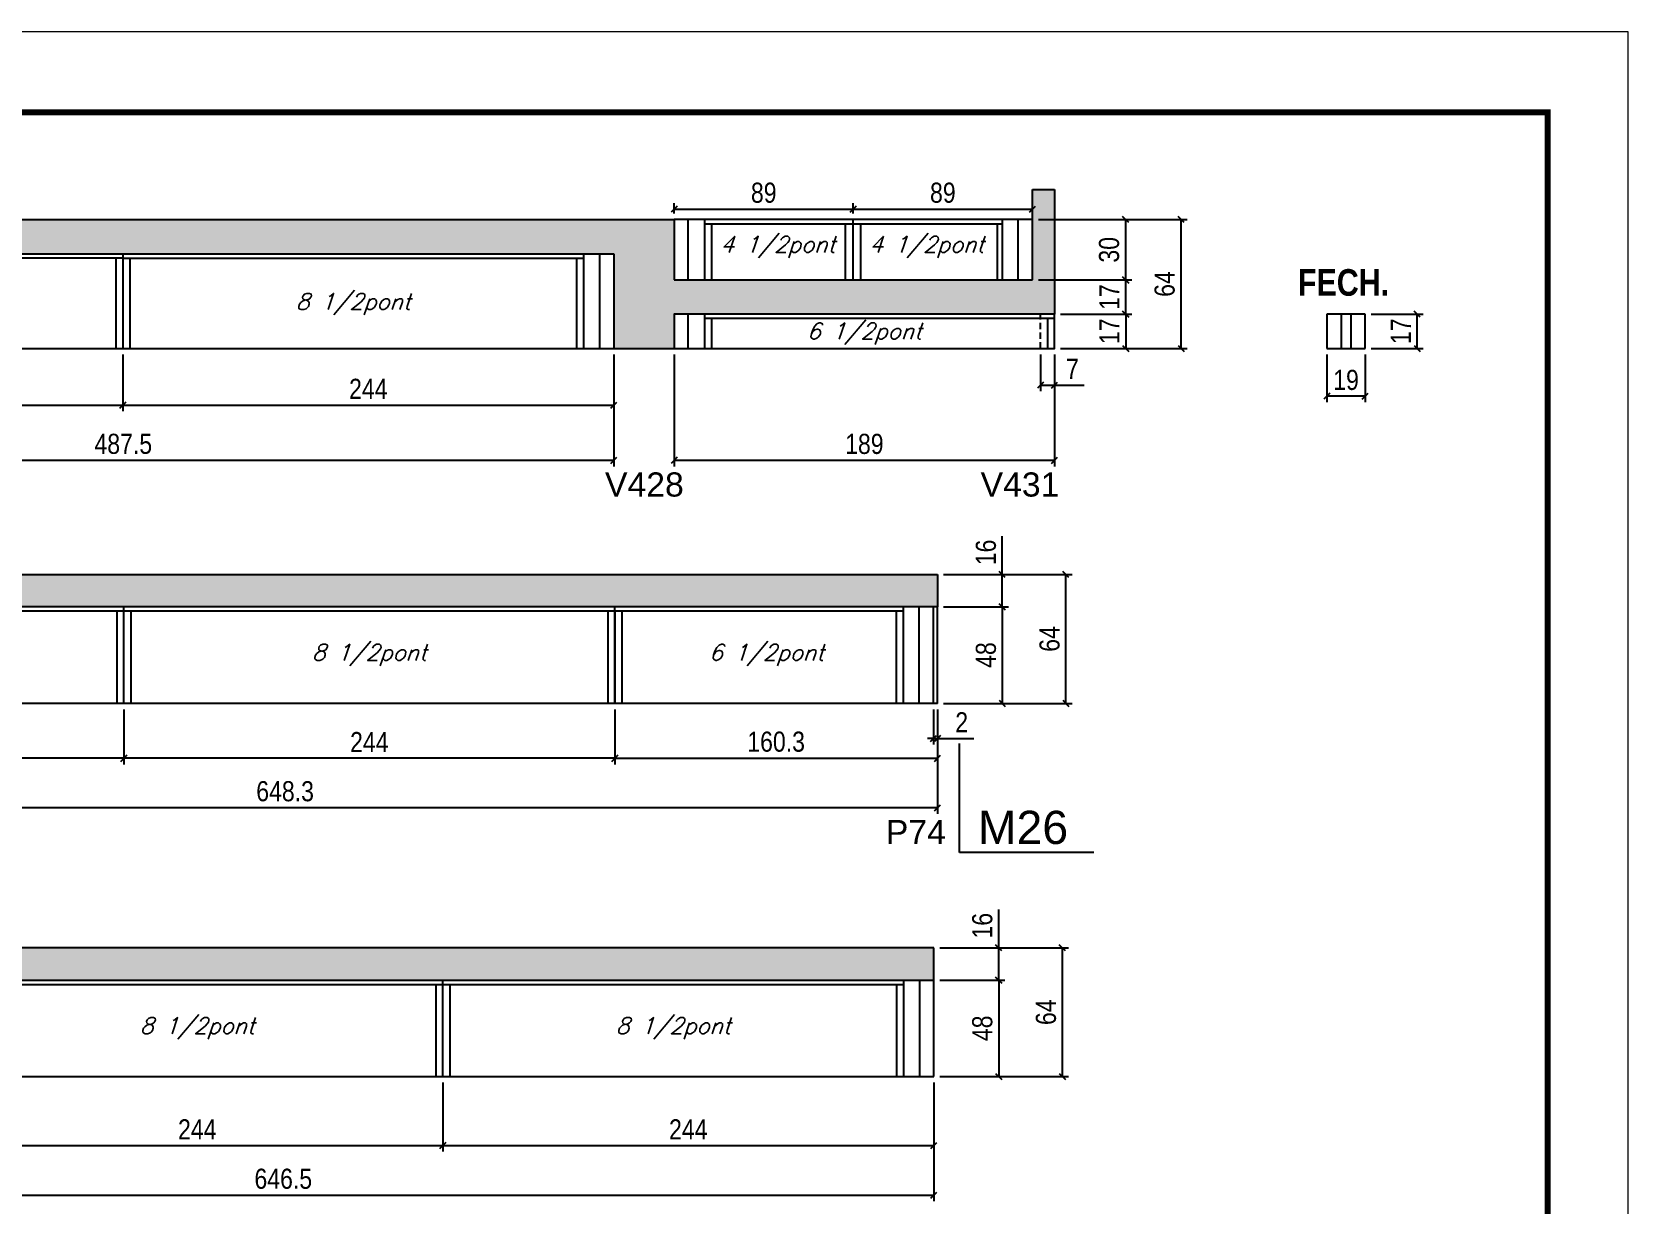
# Model space of a CAD drawing. Extents: x 3309 to 9590, y -2522 to 15424.
# Drawn here: x 7185 to 7978, y 9431 to 10014 of the extents above; entities that cross this region are included whole.
import ezdxf

# ---------------------------------------------------------------- set-up
doc = ezdxf.new("R2010")
doc.units = 0
doc.linetypes.add('DASHED', pattern=[0.75, 0.5, -0.25])
doc.linetypes.add('HIDDEN2', pattern=[4.7625, 3.175, -1.5875])
for name, color, linetype in [('5', 5, 'Continuous'), ('COTA', 241, 'Continuous'), ('NOMENCLATURA', 7, 'Continuous'), ('Painéis', 200, 'Continuous'), ('SARR_2.2x7', 40, 'Continuous'), ('SARR_3.5x7', 81, 'Continuous'), ('texto', 7, 'Continuous')]:
    doc.layers.add(name, color=color, linetype=linetype)
doc.layers.add('Folhas', color=255, linetype='Continuous', lineweight=9)
doc.layers.add('SARRAFO DE PRESSAO', color=251, linetype='DASHED', lineweight=9)
doc.styles.add('COTA TECNICA', font='techl___.ttf', dxfattribs={"height": 10})
doc.styles.add('Romans', font='romans.shx')
doc.styles.get("Standard").update_dxf_attribs({"font": 'arial.ttf'})
doc.styles.add('TECNICA', font='techb___.ttf', dxfattribs={"height": 10})
doc.dimstyles.new('PAINEL', dxfattribs={"dimtxt": 10, "dimasz": 3, "dimexe": 3, "dimexo": 3, "dimgap": 3, "dimtad": 1, "dimdec": 1, "dimzin": 12, "dimdsep": 46, "dimtxsty": 'COTA TECNICA', "dimblk1": 'OBLIQUE', "dimblk2": 'OBLIQUE', "dimsah": 1, "dimcen": 0.9, "dimclrd": 4, "dimclre": 4, "dimclrt": 240, "dimadec": 1, "dimazin": 3, "dimtfac": 1, "dimtdec": 1, "dimtmove": 0, "dimatfit": 3, "dimfxl": 1, "dimtolj": 1, "dimtzin": 12, "dimarcsym": 0})
pattern_1 = [(50, (0, 13.3344), (5.46554, -0.4781726), [0.5715, -6.2865]), (355, (0, 13.3344), (-1.0573026, 5.7317054), [0.4572, -5.0292175]), (100.451445, (0.4555, 13.2945), (4.4082374, 5.2535326), [0.4857003, -5.3427073]), (46.1842, (0, 14.8584), (8.1323712, -1.26127), [0.85725, -9.42975]), (96.63556, (0.678, 14.753), (7.122124, 7.4227837), [0.7285507, -8.014068]), (351.18415, (0, 14.858), (7.122124, 7.422784), [0.685799, -7.543792]), (21, (0.762, 14.4774), (4.5484317, -3.067956), [0.5715, -6.2865]), (326, (0.762, 14.4774), (1.8540609, 5.525639), [0.4572, -5.0292]), (71.451445, (1.141, 14.2217), (6.4024926, 2.457683), [0.4857003, -5.3426981]), (37.5, (0, 13.3344), (0.0926581, 2.53665117), [0, -4.96824, 0, -5.1054, 0, -5.04825]), (7.5, (0, 13.3344), (2.0045899, 3.00541724), [0, -2.91084, 0, -4.85394, 0, -1.92405]), (327.5, (-1.6993, 13.3344), (4.06771786, -0.17186232), [0, -1.905, 0, -5.9436, 0, -7.8867]), (317.5, (-2.4613, 13.3344), (4.4438754, 0.7627947), [0, -2.4765, 0, -3.94716, 0, -5.6007])]

# ---------------------------------------------------------------- blocks, each defined once
blk = doc.blocks.new('9999999999')
at = {"layer": 'Folhas'}
blk.add_lwpolyline([(98138.98, 34190.21), (99623.98, 34190.21), (99623.98, 35240.21), (98138.98, 35240.21)], close=True, dxfattribs=at)
at = {"layer": 'Folhas', "color": 30, "const_width": 3}
blk.add_lwpolyline([(98213.98, 34230.21), (99583.98, 34230.21), (99583.98, 35200.21), (98213.98, 35200.21)], close=True, dxfattribs=at)
blk = doc.blocks.new('_Oblique')
at = {"color": 0, "linetype": 'ByBlock', "lineweight": -2}
blk.add_line((-0.5, -0.5), (0.5, 0.5), dxfattribs=at)
blk = doc.blocks.new('*D1268')
at = {"layer": 'COTA', "color": 4, "lineweight": -2, "transparency": 16777216}
for p, q in [((6986.37, 9853.27), (6986.37, 9825.11)), ((7229.87, 9853.27), (7229.87, 9825.11)), ((6986.37, 9828.11), (7229.87, 9828.11))]:
    blk.add_line(p, q, dxfattribs=at)
at = {"layer": 'Defpoints', "color": 0, "transparency": 16777216}
for p in [(6986.37, 9856.27, 0), (7229.87, 9856.27, 0), (7229.87, 9828.11)]:
    blk.add_point(p, dxfattribs=at)
at = {"layer": 'COTA', "color": 4, "lineweight": -2, "transparency": 16777216, "xscale": 3, "yscale": 3, "zscale": 3, "rotation": 180}
blk.add_blockref('_Oblique', (6986.37, 9828.11), dxfattribs=at)
at = {"layer": 'COTA', "color": 4, "lineweight": -2, "transparency": 16777216, "xscale": 3, "yscale": 3, "zscale": 3}
blk.add_blockref('_Oblique', (7229.87, 9828.11), dxfattribs=at)
at = {"layer": 'COTA', "color": 240, "transparency": 16777216, "insert": (7108.12, 9836.33), "char_height": 10, "attachment_point": 5, "style": 'COTA TECNICA'}
blk.add_mtext('\\A1;243.5', dxfattribs=at)
blk = doc.blocks.new('*D1269')
at = {"layer": 'COTA', "color": 4, "lineweight": -2, "transparency": 16777216}
for p, q in [((7229.87, 9853.27), (7229.87, 9825.11)), ((7473.87, 9853.27), (7473.87, 9825.11)), ((7229.87, 9828.11), (7473.87, 9828.11))]:
    blk.add_line(p, q, dxfattribs=at)
at = {"layer": 'Defpoints', "color": 0, "transparency": 16777216}
for p in [(7229.87, 9856.27, 0), (7473.87, 9856.27, 0), (7473.87, 9828.11)]:
    blk.add_point(p, dxfattribs=at)
at = {"layer": 'COTA', "color": 4, "lineweight": -2, "transparency": 16777216, "xscale": 3, "yscale": 3, "zscale": 3, "rotation": 180}
blk.add_blockref('_Oblique', (7229.87, 9828.11), dxfattribs=at)
at = {"layer": 'COTA', "color": 4, "lineweight": -2, "transparency": 16777216, "xscale": 3, "yscale": 3, "zscale": 3}
blk.add_blockref('_Oblique', (7473.87, 9828.11), dxfattribs=at)
at = {"layer": 'COTA', "color": 240, "transparency": 16777216, "insert": (7351.87, 9836.18), "char_height": 10, "attachment_point": 5, "style": 'COTA TECNICA'}
blk.add_mtext('\\A1;244', dxfattribs=at)
blk = doc.blocks.new('*D1265')
at = {"layer": 'COTA', "color": 4, "lineweight": -2, "transparency": 16777216}
for p, q in [((6986.37, 9853.27), (6986.37, 9797.64)), ((7473.87, 9853.27), (7473.87, 9797.64)), ((6986.37, 9800.64), (7473.87, 9800.64))]:
    blk.add_line(p, q, dxfattribs=at)
at = {"layer": 'Defpoints', "color": 0, "transparency": 16777216}
for p in [(6986.37, 9856.27), (7473.87, 9856.27, 0), (7473.87, 9800.64)]:
    blk.add_point(p, dxfattribs=at)
at = {"layer": 'COTA', "color": 4, "lineweight": -2, "transparency": 16777216, "xscale": 3, "yscale": 3, "zscale": 3, "rotation": 180}
blk.add_blockref('_Oblique', (6986.37, 9800.64), dxfattribs=at)
at = {"layer": 'COTA', "color": 4, "lineweight": -2, "transparency": 16777216, "xscale": 3, "yscale": 3, "zscale": 3}
blk.add_blockref('_Oblique', (7473.87, 9800.64), dxfattribs=at)
at = {"layer": 'COTA', "color": 240, "transparency": 16777216, "insert": (7230.12, 9808.77), "char_height": 10, "attachment_point": 5, "style": 'COTA TECNICA'}
blk.add_mtext('\\A1;487.5', dxfattribs=at)
blk = doc.blocks.new('*D1270')
at = {"layer": 'COTA', "color": 4, "lineweight": -2, "transparency": 16777216}
for p, q in [((7503.87, 9853.27), (7503.87, 9797.64)), ((7692.87, 9853.27), (7692.87, 9797.64)), ((7503.87, 9800.64), (7692.87, 9800.64))]:
    blk.add_line(p, q, dxfattribs=at)
at = {"layer": 'Defpoints', "color": 0, "transparency": 16777216}
for p in [(7503.87, 9856.27), (7692.87, 9856.27), (7692.87, 9800.64)]:
    blk.add_point(p, dxfattribs=at)
at = {"layer": 'COTA', "color": 4, "lineweight": -2, "transparency": 16777216, "xscale": 3, "yscale": 3, "zscale": 3, "rotation": 180}
blk.add_blockref('_Oblique', (7503.87, 9800.64), dxfattribs=at)
at = {"layer": 'COTA', "color": 4, "lineweight": -2, "transparency": 16777216, "xscale": 3, "yscale": 3, "zscale": 3}
blk.add_blockref('_Oblique', (7692.87, 9800.64), dxfattribs=at)
at = {"layer": 'COTA', "color": 240, "transparency": 16777216, "insert": (7598.37, 9808.74), "char_height": 10, "attachment_point": 5, "style": 'COTA TECNICA'}
blk.add_mtext('\\A1;189', dxfattribs=at)
blk = doc.blocks.new('*D1272')
at = {"layer": 'COTA', "color": 4, "lineweight": -2, "transparency": 16777216}
for p, q in [((7695.87, 9873.27), (7731.22, 9873.27)), ((7728.22, 9873.27), (7728.22, 9856.27)), ((7695.87, 9856.27), (7731.22, 9856.27))]:
    blk.add_line(p, q, dxfattribs=at)
at = {"layer": 'Defpoints', "color": 0, "transparency": 16777216}
for p in [(7692.87, 9873.27), (7692.87, 9856.27), (7728.22, 9856.27)]:
    blk.add_point(p, dxfattribs=at)
at = {"layer": 'COTA', "color": 4, "lineweight": -2, "transparency": 16777216, "xscale": 3, "yscale": 3, "zscale": 3}
for p, rotation in [((7728.22, 9873.27), 90), ((7728.22, 9856.27), 270)]:
    blk.add_blockref('_Oblique', p, dxfattribs=dict(at, rotation=rotation))
at = {"layer": 'COTA', "color": 240, "transparency": 16777216, "insert": (7720.14, 9864.77), "char_height": 10, "attachment_point": 5, "rotation": 90, "style": 'COTA TECNICA'}
blk.add_mtext('\\A1;17', dxfattribs=at)
blk = doc.blocks.new('*D1273')
at = {"layer": 'COTA', "color": 4, "lineweight": -2, "transparency": 16777216}
for p, q in [((7684.87, 9890.27), (7731.22, 9890.27)), ((7728.22, 9873.27), (7728.22, 9890.27)), ((7695.87, 9873.27), (7731.22, 9873.27))]:
    blk.add_line(p, q, dxfattribs=at)
at = {"layer": 'Defpoints', "color": 0, "transparency": 16777216}
for p in [(7681.87, 9890.27), (7728.22, 9890.27), (7692.87, 9873.27)]:
    blk.add_point(p, dxfattribs=at)
at = {"layer": 'COTA', "color": 4, "lineweight": -2, "transparency": 16777216, "xscale": 3, "yscale": 3, "zscale": 3}
for p, rotation in [((7728.22, 9890.27), 90), ((7728.22, 9873.27), 270)]:
    blk.add_blockref('_Oblique', p, dxfattribs=dict(at, rotation=rotation))
at = {"layer": 'COTA', "color": 240, "transparency": 16777216, "insert": (7720.14, 9881.77), "char_height": 10, "attachment_point": 5, "rotation": 90, "style": 'COTA TECNICA'}
blk.add_mtext('\\A1;17', dxfattribs=at)
blk = doc.blocks.new('*D1274')
at = {"layer": 'COTA', "color": 4, "lineweight": -2, "transparency": 16777216}
for p, q in [((7684.87, 9920.27), (7731.22, 9920.27)), ((7728.22, 9890.27), (7728.22, 9920.27)), ((7684.87, 9890.27), (7731.22, 9890.27))]:
    blk.add_line(p, q, dxfattribs=at)
at = {"layer": 'Defpoints', "color": 0, "transparency": 16777216}
for p in [(7681.87, 9920.27), (7728.22, 9920.27), (7681.87, 9890.27)]:
    blk.add_point(p, dxfattribs=at)
at = {"layer": 'COTA', "color": 4, "lineweight": -2, "transparency": 16777216, "xscale": 3, "yscale": 3, "zscale": 3}
for p, rotation in [((7728.22, 9920.27), 90), ((7728.22, 9890.27), 270)]:
    blk.add_blockref('_Oblique', p, dxfattribs=dict(at, rotation=rotation))
at = {"layer": 'COTA', "color": 240, "transparency": 16777216, "insert": (7720, 9905.27), "char_height": 10, "attachment_point": 5, "rotation": 90, "style": 'COTA TECNICA'}
blk.add_mtext('\\A1;30', dxfattribs=at)
blk = doc.blocks.new('*D1275')
at = {"layer": 'COTA', "color": 4, "lineweight": -2, "transparency": 16777216}
for p, q in [((7684.87, 9920.27), (7758.73, 9920.27)), ((7755.73, 9856.27), (7755.73, 9920.27)), ((7695.87, 9856.27), (7758.73, 9856.27))]:
    blk.add_line(p, q, dxfattribs=at)
at = {"layer": 'Defpoints', "color": 0, "transparency": 16777216}
for p in [(7681.87, 9920.27), (7755.73, 9920.27), (7692.87, 9856.27)]:
    blk.add_point(p, dxfattribs=at)
at = {"layer": 'COTA', "color": 4, "lineweight": -2, "transparency": 16777216, "xscale": 3, "yscale": 3, "zscale": 3}
for p, rotation in [((7755.73, 9920.27), 90), ((7755.73, 9856.27), 270)]:
    blk.add_blockref('_Oblique', p, dxfattribs=dict(at, rotation=rotation))
at = {"layer": 'COTA', "color": 240, "transparency": 16777216, "insert": (7747.62, 9888.27), "char_height": 10, "attachment_point": 5, "rotation": 90, "style": 'COTA TECNICA'}
blk.add_mtext('\\A1;64', dxfattribs=at)
blk = doc.blocks.new('*D1276')
at = {"layer": 'COTA', "color": 4, "lineweight": -2, "transparency": 16777216}
for p, q in [((7503.87, 9923.27), (7503.87, 9928.48)), ((7503.87, 9925.48), (7592.87, 9925.48)), ((7592.87, 9923.27), (7592.87, 9928.48))]:
    blk.add_line(p, q, dxfattribs=at)
at = {"layer": 'Defpoints', "color": 0, "transparency": 16777216}
for p in [(7592.87, 9925.48), (7503.87, 9920.27), (7592.87, 9920.27)]:
    blk.add_point(p, dxfattribs=at)
at = {"layer": 'COTA', "color": 4, "lineweight": -2, "transparency": 16777216, "xscale": 3, "yscale": 3, "zscale": 3, "rotation": 180}
blk.add_blockref('_Oblique', (7503.87, 9925.48), dxfattribs=at)
at = {"layer": 'COTA', "color": 4, "lineweight": -2, "transparency": 16777216, "xscale": 3, "yscale": 3, "zscale": 3}
blk.add_blockref('_Oblique', (7592.87, 9925.48), dxfattribs=at)
at = {"layer": 'COTA', "color": 240, "transparency": 16777216, "insert": (7548.37, 9933.59), "char_height": 10, "attachment_point": 5, "style": 'COTA TECNICA'}
blk.add_mtext('\\A1;89', dxfattribs=at)
blk = doc.blocks.new('*D1277')
at = {"layer": 'COTA', "color": 4, "lineweight": -2, "transparency": 16777216}
for p, q in [((7592.87, 9923.27), (7592.87, 9928.48)), ((7592.87, 9925.48), (7681.87, 9925.48))]:
    blk.add_line(p, q, dxfattribs=at)
at = {"layer": 'Defpoints', "color": 0, "transparency": 16777216}
for p in [(7681.87, 9925.48), (7681.87, 9925.48), (7592.87, 9920.27)]:
    blk.add_point(p, dxfattribs=at)
at = {"layer": 'COTA', "color": 4, "lineweight": -2, "transparency": 16777216, "xscale": 3, "yscale": 3, "zscale": 3, "rotation": 180}
blk.add_blockref('_Oblique', (7592.87, 9925.48), dxfattribs=at)
at = {"layer": 'COTA', "color": 4, "lineweight": -2, "transparency": 16777216, "xscale": 3, "yscale": 3, "zscale": 3}
blk.add_blockref('_Oblique', (7681.87, 9925.48), dxfattribs=at)
at = {"layer": 'COTA', "color": 240, "transparency": 16777216, "insert": (7637.37, 9933.59), "char_height": 10, "attachment_point": 5, "style": 'COTA TECNICA'}
blk.add_mtext('\\A1;89', dxfattribs=at)
blk = doc.blocks.new('*D1278')
at = {"layer": 'COTA', "color": 4, "lineweight": -2, "transparency": 16777216}
for p, q in [((7685.87, 9853.27), (7685.87, 9835.02)), ((7692.87, 9853.27), (7692.87, 9835.02)), ((7685.87, 9838.02), (7692.87, 9838.02)), ((7692.87, 9838.02), (7707.6, 9838.02))]:
    blk.add_line(p, q, dxfattribs=at)
at = {"layer": 'Defpoints', "color": 0, "transparency": 16777216}
for p in [(7685.87, 9856.27, 0), (7692.87, 9856.27, 0), (7692.87, 9838.02)]:
    blk.add_point(p, dxfattribs=at)
at = {"layer": 'COTA', "color": 4, "lineweight": -2, "transparency": 16777216, "xscale": 3, "yscale": 3, "zscale": 3, "rotation": 180}
blk.add_blockref('_Oblique', (7685.87, 9838.02), dxfattribs=at)
at = {"layer": 'COTA', "color": 4, "lineweight": -2, "transparency": 16777216, "xscale": 3, "yscale": 3, "zscale": 3}
blk.add_blockref('_Oblique', (7692.87, 9838.02), dxfattribs=at)
at = {"layer": 'COTA', "color": 240, "transparency": 16777216, "insert": (7701.74, 9846.09), "char_height": 10, "attachment_point": 5, "style": 'COTA TECNICA'}
blk.add_mtext('\\A1;7', dxfattribs=at)
blk = doc.blocks.new('*D1279')
at = {"layer": 'COTA', "color": 4, "linetype": 'ByBlock', "lineweight": -2, "transparency": 16777216}
for p, q in [((7230.37, 9676.86), (7230.37, 9649.53)), ((7474.37, 9676.86), (7474.37, 9649.53)), ((7474.37, 9652.53), (7230.37, 9652.53))]:
    blk.add_line(p, q, dxfattribs=at)
at = {"layer": 'Defpoints', "color": 0, "linetype": 'ByBlock', "transparency": 16777216}
for p in [(7230.37, 9679.86), (7474.37, 9679.86), (7230.37, 9652.53)]:
    blk.add_point(p, dxfattribs=at)
at = {"layer": 'COTA', "color": 4, "linetype": 'ByBlock', "lineweight": -2, "transparency": 16777216, "xscale": 3, "yscale": 3, "zscale": 3, "rotation": 180}
blk.add_blockref('_Oblique', (7230.37, 9652.53), dxfattribs=at)
at = {"layer": 'COTA', "color": 4, "linetype": 'ByBlock', "lineweight": -2, "transparency": 16777216, "xscale": 3, "yscale": 3, "zscale": 3}
blk.add_blockref('_Oblique', (7474.37, 9652.53), dxfattribs=at)
at = {"layer": 'COTA', "color": 240, "linetype": 'ByBlock', "transparency": 16777216, "insert": (7352.37, 9660.61), "char_height": 10, "attachment_point": 5, "style": 'COTA TECNICA'}
blk.add_mtext('\\A1;244', dxfattribs=at)
blk = doc.blocks.new('*D1280')
at = {"layer": 'COTA', "color": 4, "linetype": 'ByBlock', "lineweight": -2, "transparency": 16777216}
for p, q in [((6986.37, 9676.86), (6986.37, 9649.53)), ((7230.37, 9676.86), (7230.37, 9649.53)), ((7230.37, 9652.53), (6986.37, 9652.53))]:
    blk.add_line(p, q, dxfattribs=at)
at = {"layer": 'Defpoints', "color": 0, "linetype": 'ByBlock', "transparency": 16777216}
for p in [(6986.37, 9679.86), (7230.37, 9679.86), (6986.37, 9652.53)]:
    blk.add_point(p, dxfattribs=at)
at = {"layer": 'COTA', "color": 4, "linetype": 'ByBlock', "lineweight": -2, "transparency": 16777216, "xscale": 3, "yscale": 3, "zscale": 3, "rotation": 180}
blk.add_blockref('_Oblique', (6986.37, 9652.53), dxfattribs=at)
at = {"layer": 'COTA', "color": 4, "linetype": 'ByBlock', "lineweight": -2, "transparency": 16777216, "xscale": 3, "yscale": 3, "zscale": 3}
blk.add_blockref('_Oblique', (7230.37, 9652.53), dxfattribs=at)
at = {"layer": 'COTA', "color": 240, "linetype": 'ByBlock', "transparency": 16777216, "insert": (7108.37, 9660.61), "char_height": 10, "attachment_point": 5, "style": 'COTA TECNICA'}
blk.add_mtext('\\A1;244', dxfattribs=at)
blk = doc.blocks.new('*D1281')
at = {"layer": 'COTA', "color": 4, "linetype": 'ByBlock', "lineweight": -2, "transparency": 16777216}
for p, q in [((6986.37, 9676.86), (6986.37, 9624.88)), ((7634.67, 9676.86), (7634.67, 9624.88)), ((7634.67, 9627.88), (6986.37, 9627.88))]:
    blk.add_line(p, q, dxfattribs=at)
at = {"layer": 'Defpoints', "color": 0, "linetype": 'ByBlock', "transparency": 16777216}
for p in [(6986.37, 9679.86), (7634.67, 9679.86), (6986.37, 9627.88)]:
    blk.add_point(p, dxfattribs=at)
at = {"layer": 'COTA', "color": 4, "linetype": 'ByBlock', "lineweight": -2, "transparency": 16777216, "xscale": 3, "yscale": 3, "zscale": 3, "rotation": 180}
blk.add_blockref('_Oblique', (6986.37, 9627.88), dxfattribs=at)
at = {"layer": 'COTA', "color": 4, "linetype": 'ByBlock', "lineweight": -2, "transparency": 16777216, "xscale": 3, "yscale": 3, "zscale": 3}
blk.add_blockref('_Oblique', (7634.67, 9627.88), dxfattribs=at)
at = {"layer": 'COTA', "color": 240, "linetype": 'ByBlock', "transparency": 16777216, "insert": (7310.52, 9636.12), "char_height": 10, "attachment_point": 5, "style": 'COTA TECNICA'}
blk.add_mtext('\\A1;648.3', dxfattribs=at)
blk = doc.blocks.new('*D1282')
at = {"layer": 'COTA', "color": 4, "lineweight": -2, "transparency": 16777216}
for p, q in [((7474.37, 9676.86), (7474.37, 9649.53)), ((7634.67, 9676.86), (7634.67, 9649.53)), ((7474.37, 9652.53), (7634.67, 9652.53))]:
    blk.add_line(p, q, dxfattribs=at)
at = {"layer": 'Defpoints', "color": 0, "transparency": 16777216}
for p in [(7474.37, 9679.86), (7634.67, 9679.86), (7634.67, 9652.53)]:
    blk.add_point(p, dxfattribs=at)
at = {"layer": 'COTA', "color": 4, "lineweight": -2, "transparency": 16777216, "xscale": 3, "yscale": 3, "zscale": 3, "rotation": 180}
blk.add_blockref('_Oblique', (7474.37, 9652.53), dxfattribs=at)
at = {"layer": 'COTA', "color": 4, "lineweight": -2, "transparency": 16777216, "xscale": 3, "yscale": 3, "zscale": 3}
blk.add_blockref('_Oblique', (7634.67, 9652.53), dxfattribs=at)
at = {"layer": 'COTA', "color": 240, "transparency": 16777216, "insert": (7554.52, 9660.75), "char_height": 10, "attachment_point": 5, "style": 'COTA TECNICA'}
blk.add_mtext('\\A1;160.3', dxfattribs=at)
blk = doc.blocks.new('*D1283')
at = {"layer": 'COTA', "color": 4, "lineweight": -2, "transparency": 16777216}
for p, q in [((7637.67, 9727.86), (7669.91, 9727.86)), ((7666.91, 9727.86), (7666.91, 9679.86)), ((7637.67, 9679.86), (7669.91, 9679.86))]:
    blk.add_line(p, q, dxfattribs=at)
at = {"layer": 'Defpoints', "color": 0, "transparency": 16777216}
for p in [(7634.67, 9727.86, 0), (7634.67, 9679.86, 0), (7666.91, 9679.86)]:
    blk.add_point(p, dxfattribs=at)
at = {"layer": 'COTA', "color": 4, "lineweight": -2, "transparency": 16777216, "xscale": 3, "yscale": 3, "zscale": 3}
for p, rotation in [((7666.91, 9727.86), 90), ((7666.91, 9679.86), 270)]:
    blk.add_blockref('_Oblique', p, dxfattribs=dict(at, rotation=rotation))
at = {"layer": 'COTA', "color": 240, "transparency": 16777216, "insert": (7658.81, 9703.86), "char_height": 10, "attachment_point": 5, "rotation": 90, "style": 'COTA TECNICA'}
blk.add_mtext('\\A1;48', dxfattribs=at)
blk = doc.blocks.new('*D1284')
at = {"layer": 'COTA', "color": 4, "lineweight": -2, "transparency": 16777216}
for p, q in [((7666.91, 9743.86), (7666.91, 9762.87)), ((7637.67, 9743.86), (7669.91, 9743.86)), ((7666.91, 9727.86), (7666.91, 9743.86)), ((7637.67, 9727.86), (7669.91, 9727.86))]:
    blk.add_line(p, q, dxfattribs=at)
at = {"layer": 'Defpoints', "color": 0, "transparency": 16777216}
for p in [(7634.67, 9743.86, 0), (7666.91, 9743.86), (7634.67, 9727.86, 0)]:
    blk.add_point(p, dxfattribs=at)
at = {"layer": 'COTA', "color": 4, "lineweight": -2, "transparency": 16777216, "xscale": 3, "yscale": 3, "zscale": 3}
for p, rotation in [((7666.91, 9743.86), 90), ((7666.91, 9727.86), 270)]:
    blk.add_blockref('_Oblique', p, dxfattribs=dict(at, rotation=rotation))
at = {"layer": 'COTA', "color": 240, "transparency": 16777216, "insert": (7658.81, 9754.87), "char_height": 10, "attachment_point": 5, "rotation": 90, "style": 'COTA TECNICA'}
blk.add_mtext('\\A1;16', dxfattribs=at)
blk = doc.blocks.new('*D1285')
at = {"layer": 'COTA', "color": 4, "lineweight": -2, "transparency": 16777216}
for p, q in [((7637.67, 9743.86), (7701.55, 9743.86)), ((7698.55, 9679.86), (7698.55, 9743.86)), ((7637.67, 9679.86), (7701.55, 9679.86))]:
    blk.add_line(p, q, dxfattribs=at)
at = {"layer": 'Defpoints', "color": 0, "transparency": 16777216}
for p in [(7634.67, 9743.86, 0), (7698.55, 9743.86), (7634.67, 9679.86, 0)]:
    blk.add_point(p, dxfattribs=at)
at = {"layer": 'COTA', "color": 4, "lineweight": -2, "transparency": 16777216, "xscale": 3, "yscale": 3, "zscale": 3}
for p, rotation in [((7698.55, 9743.86), 90), ((7698.55, 9679.86), 270)]:
    blk.add_blockref('_Oblique', p, dxfattribs=dict(at, rotation=rotation))
at = {"layer": 'COTA', "color": 240, "transparency": 16777216, "insert": (7690.44, 9711.86), "char_height": 10, "attachment_point": 5, "rotation": 90, "style": 'COTA TECNICA'}
blk.add_mtext('\\A1;64', dxfattribs=at)
blk = doc.blocks.new('*D1286')
at = {"layer": 'COTA', "color": 4, "linetype": 'ByBlock', "lineweight": -2, "transparency": 16777216}
for p, q in [((7144.87, 9491.34), (7144.87, 9457.06)), ((7388.87, 9491.34), (7388.87, 9457.06)), ((7144.87, 9460.06), (7388.87, 9460.06))]:
    blk.add_line(p, q, dxfattribs=at)
at = {"layer": 'Defpoints', "color": 0, "linetype": 'ByBlock', "transparency": 16777216}
for p in [(7144.87, 9494.34), (7388.87, 9494.34), (7388.87, 9460.06)]:
    blk.add_point(p, dxfattribs=at)
at = {"layer": 'COTA', "color": 4, "linetype": 'ByBlock', "lineweight": -2, "transparency": 16777216, "xscale": 3, "yscale": 3, "zscale": 3, "rotation": 180}
blk.add_blockref('_Oblique', (7144.87, 9460.06), dxfattribs=at)
at = {"layer": 'COTA', "color": 4, "linetype": 'ByBlock', "lineweight": -2, "transparency": 16777216, "xscale": 3, "yscale": 3, "zscale": 3}
blk.add_blockref('_Oblique', (7388.87, 9460.06), dxfattribs=at)
at = {"layer": 'COTA', "color": 240, "linetype": 'ByBlock', "transparency": 16777216, "insert": (7266.87, 9468.13), "char_height": 10, "attachment_point": 5, "style": 'COTA TECNICA'}
blk.add_mtext('\\A1;244', dxfattribs=at)
blk = doc.blocks.new('*D1287')
at = {"layer": 'COTA', "color": 4, "linetype": 'ByBlock', "lineweight": -2, "transparency": 16777216}
for p, q in [((7388.87, 9491.34), (7388.87, 9457.06)), ((7632.87, 9491.34), (7632.87, 9457.06)), ((7388.87, 9460.06), (7632.87, 9460.06))]:
    blk.add_line(p, q, dxfattribs=at)
at = {"layer": 'Defpoints', "color": 0, "linetype": 'ByBlock', "transparency": 16777216}
for p in [(7388.87, 9494.34), (7632.87, 9494.34), (7632.87, 9460.06)]:
    blk.add_point(p, dxfattribs=at)
at = {"layer": 'COTA', "color": 4, "linetype": 'ByBlock', "lineweight": -2, "transparency": 16777216, "xscale": 3, "yscale": 3, "zscale": 3, "rotation": 180}
blk.add_blockref('_Oblique', (7388.87, 9460.06), dxfattribs=at)
at = {"layer": 'COTA', "color": 4, "linetype": 'ByBlock', "lineweight": -2, "transparency": 16777216, "xscale": 3, "yscale": 3, "zscale": 3}
blk.add_blockref('_Oblique', (7632.87, 9460.06), dxfattribs=at)
at = {"layer": 'COTA', "color": 240, "linetype": 'ByBlock', "transparency": 16777216, "insert": (7510.87, 9468.13), "char_height": 10, "attachment_point": 5, "style": 'COTA TECNICA'}
blk.add_mtext('\\A1;244', dxfattribs=at)
blk = doc.blocks.new('*D1288')
at = {"layer": 'COTA', "color": 4, "linetype": 'ByBlock', "lineweight": -2, "transparency": 16777216}
for p, q in [((6986.37, 9491.34), (6986.37, 9432.41)), ((7632.87, 9491.34), (7632.87, 9432.41)), ((6986.37, 9435.41), (7632.87, 9435.41))]:
    blk.add_line(p, q, dxfattribs=at)
at = {"layer": 'Defpoints', "color": 0, "linetype": 'ByBlock', "transparency": 16777216}
for p in [(6986.37, 9494.34), (7632.87, 9494.34), (7632.87, 9435.41)]:
    blk.add_point(p, dxfattribs=at)
at = {"layer": 'COTA', "color": 4, "linetype": 'ByBlock', "lineweight": -2, "transparency": 16777216, "xscale": 3, "yscale": 3, "zscale": 3, "rotation": 180}
blk.add_blockref('_Oblique', (6986.37, 9435.41), dxfattribs=at)
at = {"layer": 'COTA', "color": 4, "linetype": 'ByBlock', "lineweight": -2, "transparency": 16777216, "xscale": 3, "yscale": 3, "zscale": 3}
blk.add_blockref('_Oblique', (7632.87, 9435.41), dxfattribs=at)
at = {"layer": 'COTA', "color": 240, "linetype": 'ByBlock', "transparency": 16777216, "insert": (7309.62, 9443.52), "char_height": 10, "attachment_point": 5, "style": 'COTA TECNICA'}
blk.add_mtext('\\A1;646.5', dxfattribs=at)
blk = doc.blocks.new('*D1290')
at = {"layer": 'COTA', "color": 4, "lineweight": -2, "transparency": 16777216}
for p, q in [((7828.22, 9853.27), (7828.22, 9829.47)), ((7847.22, 9853.27), (7847.22, 9829.47)), ((7847.22, 9832.47), (7828.22, 9832.47))]:
    blk.add_line(p, q, dxfattribs=at)
at = {"layer": 'Defpoints', "color": 0, "transparency": 16777216}
for p in [(7828.22, 9856.27), (7847.22, 9856.27), (7828.22, 9832.47)]:
    blk.add_point(p, dxfattribs=at)
at = {"layer": 'COTA', "color": 4, "lineweight": -2, "transparency": 16777216, "xscale": 3, "yscale": 3, "zscale": 3, "rotation": 180}
blk.add_blockref('_Oblique', (7828.22, 9832.47), dxfattribs=at)
at = {"layer": 'COTA', "color": 4, "lineweight": -2, "transparency": 16777216, "xscale": 3, "yscale": 3, "zscale": 3}
blk.add_blockref('_Oblique', (7847.22, 9832.47), dxfattribs=at)
at = {"layer": 'COTA', "color": 240, "transparency": 16777216, "insert": (7837.72, 9840.55), "char_height": 10, "attachment_point": 5, "style": 'COTA TECNICA'}
blk.add_mtext('\\A1;19', dxfattribs=at)
blk = doc.blocks.new('*D1291')
at = {"layer": 'COTA', "color": 4, "lineweight": -2, "transparency": 16777216}
for p, q in [((7850.22, 9873.27), (7876.01, 9873.27)), ((7873.01, 9856.27), (7873.01, 9873.27)), ((7850.22, 9856.27), (7876.01, 9856.27))]:
    blk.add_line(p, q, dxfattribs=at)
at = {"layer": 'Defpoints', "color": 0, "transparency": 16777216}
for p in [(7847.22, 9873.27), (7873.01, 9873.27), (7847.22, 9856.27)]:
    blk.add_point(p, dxfattribs=at)
at = {"layer": 'COTA', "color": 4, "lineweight": -2, "transparency": 16777216, "xscale": 3, "yscale": 3, "zscale": 3}
for p, rotation in [((7873.01, 9873.27), 90), ((7873.01, 9856.27), 270)]:
    blk.add_blockref('_Oblique', p, dxfattribs=dict(at, rotation=rotation))
at = {"layer": 'COTA', "color": 240, "transparency": 16777216, "insert": (7864.93, 9864.77), "char_height": 10, "attachment_point": 5, "rotation": 90, "style": 'COTA TECNICA'}
blk.add_mtext('\\A1;17', dxfattribs=at)
blk = doc.blocks.new('*D1792')
at = {"layer": 'COTA', "color": 4, "lineweight": -2, "transparency": 16777216}
for p, q in [((7632.67, 9676.86), (7632.67, 9659.45)), ((7634.67, 9676.86), (7634.67, 9659.45)), ((7632.67, 9662.45), (7629.67, 9662.45)), ((7632.67, 9662.45), (7634.67, 9662.45)), ((7634.67, 9662.45), (7652.78, 9662.45))]:
    blk.add_line(p, q, dxfattribs=at)
at = {"layer": 'Defpoints', "color": 0, "transparency": 16777216}
for p in [(7632.67, 9679.86, 0), (7634.67, 9679.86, 0), (7634.67, 9662.45)]:
    blk.add_point(p, dxfattribs=at)
at = {"layer": 'COTA', "color": 4, "lineweight": -2, "transparency": 16777216, "xscale": 3, "yscale": 3, "zscale": 3}
blk.add_blockref('_Oblique', (7632.67, 9662.45), dxfattribs=at)
at = {"layer": 'COTA', "color": 4, "lineweight": -2, "transparency": 16777216, "xscale": 3, "yscale": 3, "zscale": 3, "rotation": 180}
blk.add_blockref('_Oblique', (7634.67, 9662.45), dxfattribs=at)
at = {"layer": 'COTA', "color": 240, "transparency": 16777216, "insert": (7646.73, 9670.45), "char_height": 10, "attachment_point": 5, "style": 'COTA TECNICA'}
blk.add_mtext('\\A1;2', dxfattribs=at)
blk = doc.blocks.new('*D1796')
at = {"layer": 'COTA', "color": 4, "lineweight": -2, "transparency": 16777216}
for p, q in [((7635.87, 9542.34), (7668.11, 9542.34)), ((7665.11, 9542.34), (7665.11, 9494.34)), ((7635.87, 9494.34), (7668.11, 9494.34))]:
    blk.add_line(p, q, dxfattribs=at)
at = {"layer": 'Defpoints', "color": 0, "transparency": 16777216}
for p in [(7632.87, 9542.34, 0), (7632.87, 9494.34, 0), (7665.11, 9494.34)]:
    blk.add_point(p, dxfattribs=at)
at = {"layer": 'COTA', "color": 4, "lineweight": -2, "transparency": 16777216, "xscale": 3, "yscale": 3, "zscale": 3}
for p, rotation in [((7665.11, 9542.34), 90), ((7665.11, 9494.34), 270)]:
    blk.add_blockref('_Oblique', p, dxfattribs=dict(at, rotation=rotation))
at = {"layer": 'COTA', "color": 240, "transparency": 16777216, "insert": (7657.01, 9518.34), "char_height": 10, "attachment_point": 5, "rotation": 90, "style": 'COTA TECNICA'}
blk.add_mtext('\\A1;48', dxfattribs=at)
blk = doc.blocks.new('*D1797')
at = {"layer": 'COTA', "color": 4, "lineweight": -2, "transparency": 16777216}
for p, q in [((7665.11, 9558.34), (7665.11, 9577.35)), ((7635.87, 9558.34), (7668.11, 9558.34)), ((7665.11, 9542.34), (7665.11, 9558.34)), ((7635.87, 9542.34), (7668.11, 9542.34))]:
    blk.add_line(p, q, dxfattribs=at)
at = {"layer": 'Defpoints', "color": 0, "transparency": 16777216}
for p in [(7632.87, 9558.34, 0), (7665.11, 9558.34), (7632.87, 9542.34, 0)]:
    blk.add_point(p, dxfattribs=at)
at = {"layer": 'COTA', "color": 4, "lineweight": -2, "transparency": 16777216, "xscale": 3, "yscale": 3, "zscale": 3}
for p, rotation in [((7665.11, 9558.34), 90), ((7665.11, 9542.34), 270)]:
    blk.add_blockref('_Oblique', p, dxfattribs=dict(at, rotation=rotation))
at = {"layer": 'COTA', "color": 240, "transparency": 16777216, "insert": (7657.01, 9569.34), "char_height": 10, "attachment_point": 5, "rotation": 90, "style": 'COTA TECNICA'}
blk.add_mtext('\\A1;16', dxfattribs=at)
blk = doc.blocks.new('*D1795')
at = {"layer": 'COTA', "color": 4, "lineweight": -2, "transparency": 16777216}
for p, q in [((7635.87, 9558.34), (7699.75, 9558.34)), ((7696.75, 9494.34), (7696.75, 9558.34)), ((7635.87, 9494.34), (7699.75, 9494.34))]:
    blk.add_line(p, q, dxfattribs=at)
at = {"layer": 'Defpoints', "color": 0, "transparency": 16777216}
for p in [(7632.87, 9558.34, 0), (7696.75, 9558.34), (7632.87, 9494.34, 0)]:
    blk.add_point(p, dxfattribs=at)
at = {"layer": 'COTA', "color": 4, "lineweight": -2, "transparency": 16777216, "xscale": 3, "yscale": 3, "zscale": 3}
for p, rotation in [((7696.75, 9558.34), 90), ((7696.75, 9494.34), 270)]:
    blk.add_blockref('_Oblique', p, dxfattribs=dict(at, rotation=rotation))
at = {"layer": 'COTA', "color": 240, "transparency": 16777216, "insert": (7688.64, 9526.34), "char_height": 10, "attachment_point": 5, "rotation": 90, "style": 'COTA TECNICA'}
blk.add_mtext('\\A1;64', dxfattribs=at)

msp = doc.modelspace()

# ---------------------------------------------------------------- hatches: boundary and pattern name
at = {"layer": 'COTA'}
h = msp.add_hatch(dxfattribs=at)
h.set_pattern_fill('AR-CONC', color=256, scale=0.03)
h.set_pattern_definition(pattern_1)
h.paths.add_polyline_path([(7503.87, 9890.27), (7503.87, 9920.27), (6986.37, 9920.27), (6986.37, 9903.27), (7473.87, 9903.27), (7473.87, 9856.27), (7503.87, 9856.27), (7503.87, 9873.27), (7692.87, 9873.27), (7692.87, 9935.27), (7681.87, 9935.27), (7681.87, 9920.27), (7681.87, 9890.27)])
h = msp.add_hatch(dxfattribs=at)
h.set_pattern_fill('AR-CONC', color=256, scale=0.03)
h.set_pattern_definition(pattern_1)
h.paths.add_polyline_path([(7634.67, 9727.86), (7634.67, 9743.86), (6986.37, 9743.86), (6986.37, 9727.86)])
h = msp.add_hatch(dxfattribs=at)
h.set_pattern_fill('AR-CONC', color=256, scale=0.03)
h.set_pattern_definition([(50, (-9.3, -172.188), (5.46554, -0.4781726), [0.5715, -6.2865]), (355, (-9.3, -172.188), (-1.0573026, 5.7317054), [0.4572, -5.0292175]), (100.451445, (-8.8445, -172.228), (4.4082374, 5.2535326), [0.4857003, -5.3427073]), (46.1842, (-9.3, -170.664), (8.1323712, -1.26127), [0.85725, -9.42975]), (96.63556, (-8.622, -170.769), (7.122124, 7.4227837), [0.7285507, -8.014068]), (351.18415, (-9.3, -170.664), (7.122124, 7.422784), [0.685799, -7.543792]), (21, (-8.538, -171.045), (4.5484317, -3.067956), [0.5715, -6.2865]), (326, (-8.538, -171.045), (1.8540609, 5.525639), [0.4572, -5.0292]), (71.451445, (-8.159, -171.301), (6.4024926, 2.457683), [0.4857003, -5.3426981]), (37.5, (-9.3, -172.188), (0.0926581, 2.53665117), [0, -4.96824, 0, -5.1054, 0, -5.04825]), (7.5, (-9.3, -172.188), (2.0045899, 3.00541724), [0, -2.91084, 0, -4.85394, 0, -1.92405]), (327.5, (-10.9993, -172.188), (4.06771786, -0.17186232), [0, -1.905, 0, -5.9436, 0, -7.8867]), (317.5, (-11.7613, -172.188), (4.4438754, 0.7627947), [0, -2.4765, 0, -3.94716, 0, -5.6007])])
h.paths.add_polyline_path([(7632.87, 9542.34), (7632.87, 9558.34), (6986.37, 9558.34), (6986.37, 9542.34)])

# ---------------------------------------------------------------- linework, layer by layer
for p, q in [((7681.87, 9920.27), (7681.87, 9935.27)), ((7681.87, 9935.27), (7692.87, 9935.27)), ((7692.87, 9935.27), (7692.87, 9873.27)), ((6986.37, 9920.27), (7503.87, 9920.27)), ((7473.87, 9856.27), (7503.87, 9856.27)), ((6986.37, 9743.86, 0), (7634.67, 9743.86, 0)), ((7634.67, 9743.86, 0), (7634.67, 9727.86, 0)), ((7474.37, 9679.86, 0), (7474.37, 9679.86, 0)), ((7632.87, 9558.34, 0), (6986.37, 9558.34, 0)), ((7632.87, 9542.34, 0), (7632.87, 9558.34, 0))]:
    msp.add_line(p, q, dxfattribs=at)
at = {"layer": 'NOMENCLATURA', "linetype": 'Continuous'}
for p, q in [((7645.68, 9605.77), (7645.68, 9659.94)), ((7712.33, 9605.77), (7645.68, 9605.77))]:
    msp.add_line(p, q, dxfattribs=at)
at = {"layer": 'Painéis', "linetype": 'ByBlock'}
for p, q in [((7503.87, 9920.27), (7503.87, 9890.27)), ((7681.87, 9920.27), (7503.87, 9920.27)), ((7592.87, 9890.27), (7592.87, 9920.27)), ((7681.87, 9890.27), (7681.87, 9920.27)), ((6986.37, 9903.27), (7473.87, 9903.27)), ((7229.87, 9903.27), (7229.87, 9856.27)), ((7473.87, 9903.27), (7473.87, 9856.27)), ((7503.87, 9890.27), (7681.87, 9890.27)), ((7828.22, 9873.27), (7828.22, 9856.27)), ((7847.22, 9873.27), (7828.22, 9873.27)), ((7847.22, 9856.27), (7847.22, 9873.27)), ((6986.37, 9856.27), (7473.87, 9856.27)), ((7828.22, 9856.27), (7847.22, 9856.27)), ((7634.67, 9727.86, 0), (6986.37, 9727.86, 0)), ((7230.37, 9679.86, 0), (7230.37, 9727.86, 0)), ((7474.37, 9679.86, 0), (7474.37, 9727.86, 0)), ((7632.67, 9679.86, 0), (7632.67, 9727.86, 0)), ((7634.67, 9679.86, 0), (7634.67, 9727.86, 0)), ((7634.67, 9679.86, 0), (6986.37, 9679.86, 0)), ((6986.37, 9542.34, 0), (7632.87, 9542.34, 0)), ((7388.87, 9494.34, 0), (7388.87, 9542.34, 0)), ((7632.87, 9494.34, 0), (7632.87, 9542.34, 0)), ((6986.37, 9494.34, 0), (7632.87, 9494.34, 0))]:
    msp.add_line(p, q, dxfattribs=at)
msp.add_lwpolyline([(7503.87, 9856.27), (7692.87, 9856.27), (7692.87, 9873.27), (7503.87, 9873.27)], close=True, dxfattribs=at)
at = {"layer": 'SARR_2.2x7', "linetype": 'Continuous'}
for p, q in [((7510.87, 9890.27), (7510.87, 9920.27)), ((7592.87, 9918.07), (7518.87, 9918.07)), ((7666.87, 9918.07), (7592.87, 9918.07)), ((7674.87, 9890.27), (7674.87, 9920.27)), ((7229.87, 9901.07), (7001.37, 9901.07)), ((7229.87, 9901.07), (7458.87, 9901.07)), ((7466.87, 9856.27), (7466.87, 9903.27)), ((7510.87, 9856.27), (7510.87, 9873.27)), ((7692.87, 9871.07), (7518.87, 9871.07)), ((7835.22, 9873.27), (7835.22, 9856.27)), ((7840.22, 9856.27), (7840.22, 9873.27)), ((7230.37, 9725.66, 0), (7001.37, 9725.66, 0)), ((7474.37, 9725.66, 0), (7230.37, 9725.66, 0)), ((7617.67, 9725.66, 0), (7474.37, 9725.66, 0)), ((7625.67, 9679.86, 0), (7625.67, 9727.86, 0)), ((7625.87, 9494.34, 0), (7625.87, 9542.34, 0)), ((7144.87, 9540.14, 0), (7388.87, 9540.14, 0)), ((7388.87, 9540.14, 0), (7617.87, 9540.14, 0))]:
    msp.add_line(p, q, dxfattribs=at)
at = {"layer": 'SARR_2.2x7', "linetype": 'HIDDEN2'}
msp.add_line((7685.87, 9856.27), (7685.87, 9873.27), dxfattribs=at)
at = {"layer": 'SARR_3.5x7'}
for p, q in [((7518.87, 9920.27), (7518.87, 9890.27)), ((7522.37, 9918.07), (7522.37, 9890.27)), ((7588.77, 9918.07), (7588.77, 9890.27)), ((7596.37, 9918.07), (7596.37, 9890.27)), ((7664.37, 9918.07), (7664.37, 9890.27)), ((7666.87, 9920.27), (7666.87, 9890.27)), ((7226.37, 9901.07), (7226.37, 9856.27)), ((7233.37, 9901.07), (7233.37, 9856.27)), ((7455.37, 9901.07), (7455.37, 9856.27)), ((7458.87, 9903.27), (7458.87, 9856.27)), ((7518.87, 9873.27), (7518.87, 9856.27)), ((7522.37, 9871.07), (7522.37, 9856.27)), ((7689.37, 9871.07), (7689.37, 9856.27)), ((7226.87, 9725.66, 0), (7226.87, 9679.86, 0)), ((7233.87, 9725.66, 0), (7233.87, 9679.86, 0)), ((7470.87, 9725.66, 0), (7470.87, 9679.86, 0)), ((7474.37, 9725.66, 0), (7474.37, 9679.86, 0)), ((7477.87, 9725.66, 0), (7477.87, 9679.86, 0)), ((7614.17, 9725.66, 0), (7614.17, 9679.86, 0)), ((7617.67, 9727.86, 0), (7617.67, 9679.86, 0)), ((7617.87, 9542.34, 0), (7617.87, 9494.34, 0)), ((7385.37, 9540.14, 0), (7385.37, 9494.34, 0)), ((7392.37, 9540.14, 0), (7392.37, 9494.34, 0)), ((7614.37, 9540.14, 0), (7614.37, 9494.34, 0))]:
    msp.add_line(p, q, dxfattribs=at)

# ---------------------------------------------------------------- block references
at = {"layer": 'SARRAFO DE PRESSAO', "color": 6, "linetype": 'ByBlock'}
msp.add_blockref('9999999999', (-91646.11, -25226.65), dxfattribs=at)

# ---------------------------------------------------------------- texts
at = {"layer": '5', "linetype": 'Continuous'}
for s, rotation, p in [('V428', 0.00004, (7469.48, 9782.63, 0)), ('V431', 0.00004, (7656.13, 9782.63, 0)), ('P74', 359.99996, (7609.04, 9609.87, 0))]:
    msp.add_text(s, height=12, rotation=rotation, dxfattribs=at).set_placement(p)
at = {"layer": 'NOMENCLATURA', "style": 'TECNICA'}
msp.add_text('FECH.', height=13.2, dxfattribs=at).set_placement((7813.79, 9882.45))
at = {"layer": 'NOMENCLATURA', "linetype": 'Continuous'}
msp.add_text('M26', height=16.5, dxfattribs=at).set_placement((7654.78, 9609.96))
at = {"layer": 'texto', "color": 2, "char_height": 8, "attachment_point": 5, "style": 'Romans'}
for s, insert in [('{\\Q19;\\C256;4 1/2pont}', (7555.37, 9906.67)), ('{\\Q19;\\C256;4 1/2pont}', (7629.37, 9906.67)), ('{\\Q19;\\C256;8 1/2pont}', (7344.37, 9878.27)), ('{\\Q19;\\C256;6 1/2pont}', (7598.37, 9863.56)), ('{\\Q19;\\C256;8 1/2pont}', (7352.37, 9703.86, 0)), ('{\\Q19;\\C256;6 1/2pont}', (7549.77, 9703.86, 0)), ('{\\Q19;\\C256;8 1/2pont}', (7266.87, 9518.34, 0)), ('{\\Q19;\\C256;8 1/2pont}', (7503.37, 9518.34, 0))]:
    msp.add_mtext(s, dxfattribs=dict(at, insert=insert))

# ---------------------------------------------------------------- dimensions: what is measured, and where the dimension line sits
at = {"layer": 'COTA'}
for base, p1, p2, picture, middle in [((7592.87, 9925.48), (7503.87, 9920.27), (7592.87, 9920.27), '*D1276', (7548.37, 9933.59)), ((7229.87, 9828.11, 0), (6986.37, 9856.27), (7229.87, 9856.27), '*D1268', (7108.12, 9836.33, 0)), ((7473.87, 9800.64, 0), (6986.37, 9856.27, 0), (7473.87, 9856.27), '*D1265', (7230.12, 9808.77, 0)), ((7692.87, 9800.64), (7503.87, 9856.27), (7692.87, 9856.27), '*D1270', (7598.37, 9808.74)), ((7692.87, 9838.02, 0), (7685.87, 9856.27), (7692.87, 9856.27), '*D1278', (7701.74, 9846.09, 0)), ((7828.22, 9832.47), (7847.22, 9856.27), (7828.22, 9856.27), '*D1290', (7837.72, 9840.55)), ((7634.67, 9652.53, 0), (7474.37, 9679.86, 0), (7634.67, 9679.86, 0), '*D1282', (7554.52, 9660.75, 0)), ((7634.67, 9662.45), (7632.67, 9679.86, 0), (7634.67, 9679.86, 0), '*D1792', (7646.73, 9670.45))]:
    dim = msp.add_linear_dim(base=base, p1=p1, p2=p2, dimstyle='PAINEL', dxfattribs=at)
    dim.commit()
    dim.dimension.update_dxf_attribs({"geometry": picture, "text_midpoint": middle})
for base, p1, p2, picture, middle in [((7681.87, 9925.48), (7592.87, 9920.27), (7681.87, 9925.48), '*D1277', (7637.37, 9933.59)), ((7473.87, 9828.11, 0), (7229.87, 9856.27), (7473.87, 9856.27), '*D1269', (7351.87, 9836.18, 0))]:
    dim = msp.add_linear_dim(base=base, p1=p1, p2=p2, dimstyle='PAINEL', override={"dimtmove": 1}, dxfattribs=at)
    dim.commit()
    dim.dimension.update_dxf_attribs({"geometry": picture, "text_midpoint": middle})
for base, p1, p2, picture, middle in [((7728.22, 9920.27), (7681.87, 9890.27), (7681.87, 9920.27), '*D1274', (7720, 9905.27)), ((7755.73, 9920.27), (7692.87, 9856.27), (7681.87, 9920.27), '*D1275', (7747.62, 9888.27)), ((7728.22, 9890.27), (7692.87, 9873.27), (7681.87, 9890.27), '*D1273', (7720.14, 9881.77)), ((7728.22, 9856.27), (7692.87, 9873.27), (7692.87, 9856.27), '*D1272', (7720.14, 9864.77)), ((7873.01, 9873.27), (7847.22, 9856.27), (7847.22, 9873.27), '*D1291', (7864.93, 9864.77)), ((7666.91, 9743.86), (7634.67, 9727.86, 0), (7634.67, 9743.86, 0), '*D1284', (7658.81, 9754.87)), ((7698.55, 9743.86), (7634.67, 9679.86, 0), (7634.67, 9743.86, 0), '*D1285', (7690.44, 9711.86)), ((7666.91, 9679.86), (7634.67, 9727.86, 0), (7634.67, 9679.86, 0), '*D1283', (7658.81, 9703.86)), ((7665.11, 9558.34), (7632.87, 9542.34, 0), (7632.87, 9558.34, 0), '*D1797', (7657.01, 9569.34)), ((7696.75, 9558.34), (7632.87, 9494.34, 0), (7632.87, 9558.34, 0), '*D1795', (7688.64, 9526.34)), ((7665.11, 9494.34), (7632.87, 9542.34, 0), (7632.87, 9494.34, 0), '*D1796', (7657.01, 9518.34))]:
    dim = msp.add_linear_dim(base=base, p1=p1, p2=p2, angle=90, dimstyle='PAINEL', dxfattribs=at)
    dim.commit()
    dim.dimension.update_dxf_attribs({"geometry": picture, "text_midpoint": middle})
at = {"layer": 'COTA', "linetype": 'ByBlock'}
for base, p1, p2, angle, picture, middle in [((6986.37, 9652.53, 0), (7230.37, 9679.86, 0), (6986.37, 9679.86, 0), 180, '*D1280', (7108.37, 9660.61, 0)), ((7632.87, 9460.06, 0), (7388.87, 9494.34, 0), (7632.87, 9494.34, 0), 0, '*D1287', (7510.87, 9468.13, 0))]:
    dim = msp.add_linear_dim(base=base, p1=p1, p2=p2, angle=angle, dimstyle='PAINEL', override={"dimtmove": 1}, dxfattribs=at)
    dim.commit()
    dim.dimension.update_dxf_attribs({"geometry": picture, "text_midpoint": middle})
for base, p1, p2, angle, picture, middle in [((6986.37, 9627.88, 0), (7634.67, 9679.86, 0), (6986.37, 9679.86, 0), 180, '*D1281', (7310.52, 9636.12, 0)), ((7230.37, 9652.53, 0), (7474.37, 9679.86, 0), (7230.37, 9679.86, 0), 180, '*D1279', (7352.37, 9660.61, 0)), ((7632.87, 9435.41, 0), (6986.37, 9494.34, 0), (7632.87, 9494.34, 0), 0, '*D1288', (7309.62, 9443.52, 0)), ((7388.87, 9460.06, 0), (7144.87, 9494.34, 0), (7388.87, 9494.34, 0), 0, '*D1286', (7266.87, 9468.13, 0))]:
    dim = msp.add_linear_dim(base=base, p1=p1, p2=p2, angle=angle, dimstyle='PAINEL', dxfattribs=at)
    dim.commit()
    dim.dimension.update_dxf_attribs({"geometry": picture, "text_midpoint": middle})

doc.saveas('drawing.dxf')
